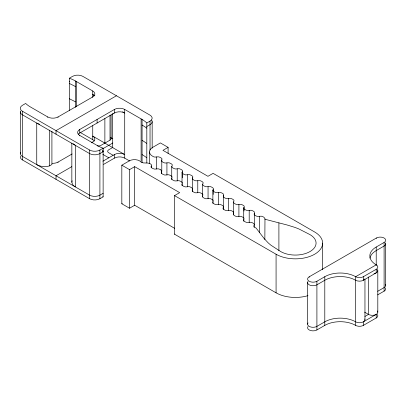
<?xml version="1.0" encoding="UTF-8"?>
<svg xmlns="http://www.w3.org/2000/svg" width="406" height="406" viewBox="0 0 406 406"><rect width="100%" height="100%" fill="white"/><g stroke="black" fill="none" stroke-linecap="round" stroke-linejoin="round"><path stroke-width="0.61" d="M20.3 111.838L20.3 153.397M71.842 143.166L71.842 182.203L72.512 184.314A12.332 7.12 0 0 0 73.73 185.755L75.308 186.897L75.308 145.338L73.73 144.196A12.332 7.12 0 0 1 73.268 143.744M111.082 138.659L111.082 114.822M152.169 121.688L152.169 148.139M75.384 107.382L75.394 80.956A31.83 18.377 0 0 0 69.335 78.226L69.335 110.381M142.075 162.644L142.08 119.46L124.718 109.447A7.272 4.197 0 0 0 114.436 109.447L79.733 129.484A7.272 4.197 0 0 0 79.733 135.421L79.733 135.868M71.842 182.203L72.141 180.761M168.099 153.402L168.099 147.368L160.385 142.917L152.676 147.368A10.906 6.298 0 0 0 152.676 156.274C154.99 158.183 157.736 155.858 160.126 157.371A6.623 3.827 0 0 1 161.06 157.909C163.557 158.964 160.02 160.877 162.512 161.928A6.623 3.827 0 0 0 163.451 162.471C165.684 163.988 168.175 161.791 170.408 163.308A6.623 3.827 0 0 1 171.347 163.846C173.839 164.902 170.302 166.815 172.799 167.866A6.623 3.827 0 0 0 173.732 168.404C175.965 169.921 178.457 167.729 180.695 169.246A6.623 3.827 0 0 1 181.629 169.784C184.121 170.835 180.584 172.748 183.081 173.804A6.623 3.827 0 0 0 184.014 174.341C186.252 175.859 188.739 173.661 190.977 175.179A6.623 3.827 0 0 1 191.911 175.722C194.403 176.772 190.871 178.686 193.363 179.741A6.623 3.827 0 0 0 194.296 180.279C196.534 181.797 199.026 179.599 201.259 181.117A6.623 3.827 0 0 1 202.193 181.66C204.69 182.71 201.153 184.623 203.645 185.679A6.623 3.827 0 0 0 204.583 186.217C206.816 187.734 209.308 185.537 211.541 187.054A6.623 3.827 0 0 1 212.48 187.597C214.972 188.648 211.435 190.561 213.932 191.612A6.623 3.827 0 0 0 214.865 192.155C217.098 193.672 219.59 191.475 221.828 192.992A6.623 3.827 0 0 1 222.762 193.53C225.254 194.586 221.722 196.499 224.213 197.549A6.623 3.827 0 0 0 225.147 198.092C227.385 199.61 229.872 197.412 232.11 198.93A6.623 3.827 0 0 1 233.044 199.468C235.536 200.523 232.004 202.437 234.495 203.487A6.623 3.827 0 0 0 235.429 204.03C237.667 205.548 240.159 203.35 242.392 204.868A6.623 3.827 0 0 1 243.326 205.406C245.823 206.456 242.286 208.374 244.777 209.425A6.623 3.827 0 0 0 245.716 209.963C247.949 211.48 250.441 209.283 252.674 210.8A6.623 3.827 0 0 1 253.613 211.343C256.105 212.394 252.568 214.307 255.064 215.363A6.623 3.827 0 0 0 255.998 215.901C258.231 217.418 260.723 215.221 262.961 216.738A6.597 3.806 0 0 1 264.017 217.367L264.976 218.656L264.849 239.596M102.997 151.347L103.038 151.179A1.045 0.731 46.1 0 1 103.088 151.022M69.335 78.226L72.562 76.364A7.272 4.197 0 0 1 82.844 76.364L150.037 115.162A7.272 4.197 0 0 1 150.037 121.095L150.037 150.113M69.335 81.789L69.736 81.555M79.733 135.421L97.085 145.439A31.81 18.366 0 0 0 103.134 148.175L103.134 196.859L99.906 198.722A7.272 4.197 0 0 1 89.624 198.722L22.431 159.928L22.431 111.244A7.272 4.197 0 0 1 22.431 105.306L25.659 103.444A31.81 18.366 0 0 0 30.394 106.94L47.751 116.958A7.272 4.197 0 0 0 58.033 116.958L92.741 96.917A7.272 4.197 0 0 0 92.741 90.985L75.394 80.956M116.441 95.76L56.028 130.641L56.028 134.203M78.201 134.345A7.272 4.197 0 0 1 79.733 133.046L114.436 113.01A7.272 4.197 0 0 1 124.718 113.01L122.612 111.792M39.509 124.251A12.332 7.12 0 0 1 38.722 123.982L36.748 123.074L36.748 164.633L38.722 165.541A12.332 7.12 0 0 0 41.219 166.247C44.827 166.937 48.908 166.917 51.912 164.481L51.912 131.234M52.141 163.288A7.272 4.197 0 0 0 58.033 162.08L72.131 153.94M91.451 142.785L92.741 142.039A7.272 4.197 0 0 0 92.741 136.106L124.718 154.569A7.272 4.197 0 0 0 114.436 154.569L102.941 161.207M110.782 137.822A3.634 2.101 0 0 1 110.016 140.141L101.018 145.338A3.634 2.101 0 0 1 97.344 145.85M22.431 111.244L89.624 150.037A7.272 4.197 0 0 0 99.906 150.037L103.134 148.175M146.815 162.943L146.815 122.962L150.037 121.095M71.816 166.648L56.028 175.762L56.028 179.325M102.799 148.758L112.843 142.963M103.134 151.737L99.906 153.6A7.272 4.197 0 0 1 89.624 153.6L22.431 114.807A7.272 4.197 0 0 1 20.452 110.98M146.815 126.52L150.037 124.657A7.272 4.197 0 0 0 151.57 120.024M112.909 147.378L108.732 149.789A3.634 2.101 0 0 0 108.732 152.757L113.152 155.31M103.591 164.394L114.436 158.132A7.272 4.197 0 0 1 124.718 158.132L129.636 160.974M174.732 228.38L134.68 205.258L129.534 208.227L121.825 203.771L121.825 165.181L129.306 160.862A7.272 4.197 0 0 1 139.588 160.862C142.506 164.364 146.241 162.161 149.611 163.44A6.623 3.827 0 0 1 150.55 163.978C153.042 165.034 149.504 166.947 151.996 167.998A6.623 3.827 0 0 0 152.935 168.541C155.168 170.058 157.66 167.861 159.893 169.378A6.623 3.827 0 0 1 160.832 169.916M121.825 165.181L129.534 169.632L134.68 166.663L179.665 192.642L174.524 195.606L174.524 234.201L276.075 292.827A27.268 15.743 0 0 0 307.997 295.644M168.099 147.368L162.958 150.337L207.948 176.311L213.089 173.347L314.635 231.973A27.268 15.743 0 0 1 314.635 254.237A27.268 15.743 0 0 1 276.075 254.237L174.524 195.606M103.134 193.297L99.906 195.159A7.272 4.197 0 0 1 89.624 195.159L22.431 156.366A7.272 4.197 0 0 1 20.452 152.539M121.825 203.771L122.292 203.502M174.524 234.201L174.849 234.013M384.101 242.463L376.215 247.021A21.812 12.596 0 0 0 376.215 264.829A5.456 3.146 0 0 1 376.215 269.285L363.36 276.704A5.456 3.146 0 0 1 355.646 276.704A21.812 12.596 0 0 0 324.795 276.704L316.908 281.257A5.456 3.146 0 0 1 309.194 281.257A5.456 3.146 0 0 1 309.194 276.806L376.392 238.012A5.456 3.146 0 0 1 384.101 238.012A5.456 3.146 0 0 1 384.101 242.463L384.101 291.148L377.692 294.847M376.215 264.829L355.646 276.704L355.646 325.389A5.456 3.146 0 0 0 363.36 325.389L376.215 317.969A5.456 3.146 0 0 0 377.362 314.488M377.692 291.285L384.101 287.585A5.456 3.146 0 0 0 385.441 284.403M308.047 326.465A5.456 3.146 0 0 0 309.986 330.322A5.456 3.146 0 0 0 316.908 329.941L324.795 325.389A21.812 12.596 0 0 1 355.646 325.389M364.903 316.482L368.501 314.406A5.456 3.146 0 0 0 375.423 314.782A5.456 3.146 0 0 0 377.362 310.93M160.832 169.916C163.324 170.972 159.786 172.885 162.283 173.935A6.623 3.827 0 0 0 163.217 174.478C165.455 175.996 167.942 173.798 170.18 175.316A6.623 3.827 0 0 1 171.114 175.854C173.606 176.909 170.073 178.823 172.565 179.873A6.623 3.827 0 0 0 173.499 180.411C175.737 181.929 178.229 179.731 180.462 181.254A6.623 3.827 0 0 1 181.396 181.792C183.893 182.842 180.355 184.755 182.847 185.811A6.623 3.827 0 0 0 183.786 186.349C186.019 187.866 188.511 185.669 190.744 187.186A6.623 3.827 0 0 1 191.683 187.729C194.175 188.78 190.637 190.693 193.129 191.749A6.623 3.827 0 0 0 194.068 192.287C196.301 193.804 198.793 191.607 201.031 193.124A6.623 3.827 0 0 1 201.965 193.667C204.457 194.718 200.919 196.631 203.416 197.686A6.623 3.827 0 0 0 204.35 198.224C206.588 199.742 209.075 197.544 211.313 199.062A6.623 3.827 0 0 1 212.247 199.605C214.738 200.655 211.206 202.569 213.698 203.619A6.623 3.827 0 0 0 214.632 204.162C216.87 205.68 219.362 203.482 221.595 205A6.623 3.827 0 0 1 222.529 205.537C225.025 206.593 221.488 208.506 223.98 209.557A6.623 3.827 0 0 0 224.919 210.1C227.152 211.617 229.644 209.42 231.877 210.937A6.623 3.827 0 0 1 232.816 211.475C235.307 212.531 231.77 214.444 234.267 215.495A6.623 3.827 0 0 0 235.201 216.038C237.434 217.555 239.926 215.358 242.164 216.875A6.623 3.827 0 0 1 243.098 217.413C245.589 218.464 242.057 220.382 244.549 221.432A6.623 3.827 0 0 0 245.483 221.97C247.721 223.488 250.208 221.29 252.446 222.808A6.623 3.827 0 0 1 253.38 223.351C255.79 224.498 252.212 226.741 255.278 227.654A6.46 3.73 0 0 0 256.14 228.07L263.966 238.332L267.93 242.605A61.813 35.687 0 0 0 271.066 245.29L280.698 251.563A20.721 11.967 0 0 0 310.006 251.563A20.721 11.967 0 0 0 310.006 234.643L299.141 229.08A61.813 35.687 0 0 0 294.492 227.269L287.088 224.985L266.849 219.732A73.222 42.275 0 0 1 264.849 219.093M69.335 83.453L70.918 84.24A28.77 7.668 18 0 1 75.384 86.549M69.355 98.759L70.918 99.536A29.415 9.064 16.6 0 1 75.384 101.855M94.847 95.765L92.741 94.542A7.272 4.197 0 0 1 94.268 95.846M112.599 113.431L113.152 113.751M110.818 137.639L112.827 138.796M80.165 132.417L92.741 139.664A7.272 4.197 0 0 1 94.268 140.968M102.83 154.381L108.798 157.827M364.644 312.178L368.501 314.406L368.501 276.999M146.799 128.174L145.79 127.469A28.77 7.973 18.9 0 0 142.075 125.048M146.617 143.348L145.79 142.765A29.415 9.14 16.8 0 0 142.075 140.354M146.815 157.802L145.79 157.046A29.856 10.251 15.6 0 0 142.075 154.59M385.7 243.798L385.7 285.357M377.808 270.619L377.808 312.178M376.392 238.012L376.392 238.454M376.215 247.021L376.215 265.275M376.215 269.285L376.215 272.847L363.36 280.267L363.36 276.704M376.215 317.969L376.215 314.406L363.36 321.826L363.36 325.389M364.958 279.298L364.958 319.598M324.795 276.704L324.795 325.389M322.623 243.103L322.623 269.675M316.908 281.257L316.908 329.941M309.194 276.806L309.194 277.252M307.596 282.596L307.596 324.155M278.902 222.919L278.902 250.654M276.075 254.237L276.075 292.827M259.48 216.322L259.48 232.602M254.339 213.353L254.339 224.807M254.105 225.36L254.105 227.167M249.198 210.384L249.198 222.442M244.052 207.415L244.052 211.034M243.823 219.423L243.823 221.229M243.717 207.816L243.717 218.398M238.911 204.446L238.911 216.505M233.541 213.485L233.541 214.693M233.435 201.878L233.435 212.46M228.629 198.509L228.629 210.572M223.488 195.54L223.488 206.999M223.254 207.547L223.254 209.359M218.347 192.571L218.347 204.634M213.206 189.602L213.206 194.428M212.972 201.609L212.972 203.421M212.871 190.008L212.871 200.589M208.06 186.638L208.06 198.696M202.69 195.677L202.69 196.88M202.584 184.07L202.584 194.652M197.778 180.7L197.778 192.759M192.637 177.732L192.637 189.186M192.408 189.739L192.408 191.546M187.496 174.763L187.496 186.821M182.355 171.794L182.355 177.823M182.121 183.801L182.121 185.608M182.02 172.195L182.02 182.776M177.214 168.825L177.214 180.883M171.839 177.864L171.839 179.675M171.738 166.257L171.738 176.838M166.927 162.887L166.927 174.945M161.786 159.918L161.786 171.378M161.558 171.926L161.558 173.738M156.645 156.949L156.645 169.013M151.276 165.988L151.276 167.8M149.479 151.824L149.479 163.648M141.105 118.917L141.105 161.37M134.68 166.663L134.68 205.258M129.534 169.632L129.534 208.227M124.718 109.447L124.718 158.132M114.436 109.447L114.436 113.01M114.436 154.569L114.436 158.132M112.584 114.187L112.584 147.561M110.016 115.208L110.016 140.141M104.875 118.552L104.875 143.11M99.906 150.037L99.906 198.722M97.085 119.465L97.085 123.028M92.741 90.985L92.741 97.364M92.741 125.713L92.741 139.664M92.741 142.039L92.741 142.486M89.624 150.037L89.624 198.722M79.733 129.484L79.733 133.046M76.333 81.525L76.333 106.428M58.033 116.958L58.033 117.4M58.033 162.08L58.033 162.522M49.344 130.123L49.344 165.968M47.751 116.958L47.751 117.4M22.431 159.928A7.272 4.197 0 0 1 20.452 156.102M103.134 196.859A31.81 18.366 0 0 1 102.713 196.707M142.08 119.46A31.83 18.377 0 0 1 146.81 122.962M102.845 150.235A4.745 3.613 63.7 0 1 102.52 150.276M102.987 150.053A0.609 0.426 49.1 0 1 102.835 150.164M102.596 151.844A3.806 2.751 60.9 0 0 102.83 151.692A1.147 0.797 48.4 0 0 102.982 151.362M364.842 318.954A5.456 3.146 0 0 1 362.096 322.369A5.456 3.146 0 0 1 355.646 321.826A21.812 12.596 0 0 0 324.795 321.826L316.908 326.378A5.456 3.146 0 0 1 309.986 326.759A5.456 3.146 0 0 1 308.047 322.902M377.362 269.366A5.456 3.146 0 0 1 374.012 273.619M364.7 278.993A5.456 3.146 0 0 1 355.646 280.267A21.812 12.596 0 0 0 324.795 280.267L316.908 284.819A5.456 3.146 0 0 1 309.986 285.2A5.456 3.146 0 0 1 308.047 281.343M385.441 287.966A5.456 3.146 0 0 1 384.101 291.148M369.942 258.186A21.812 12.596 0 0 1 376.215 250.583L384.101 246.026A5.456 3.146 0 0 0 385.441 242.844"/></g></svg>
